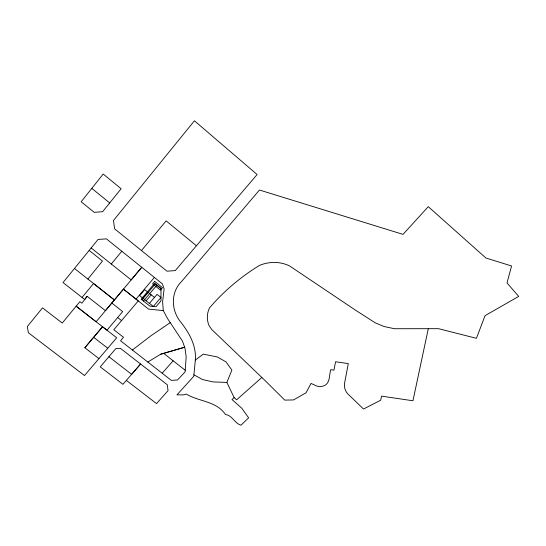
<?xml version="1.0" encoding="UTF-8"?>
<svg xmlns="http://www.w3.org/2000/svg" width="546" height="546" viewBox="0 0 546 546"><rect width="100%" height="100%" fill="white"/><g stroke="black" fill="none" stroke-linecap="round" stroke-linejoin="round"><path stroke-width="0.82" d="M193.912 374.788L193.816 376.221L176.972 394.847L183.115 394.908L186.35 394.096C199.522 401.958 216.134 400.839 225.464 414.496C232.419 415.37 234.548 423.368 240.977 425.218L248.642 417.847L241.769 408.217L232.023 399.556L234.145 397.577L226.863 382.425L231.886 370.099L226.003 361.868L217.308 356.968L203.283 354.136L195.338 360.039L193.912 374.788L202.389 379.504L213.015 381.907L226.863 382.425M98.922 358.606L84.835 347.747L102.546 326.747L116.68 337.769L84.5 375.539L28.378 332.739L27.3 326.583L42.513 307.862L62.244 323.061L76.153 306.176L96.137 321.765L123.457 289.134L138.254 300.907L113.821 329.736L123.498 337.298L120.55 340.772L171.369 380.385L177.518 379.982L185.101 371.894L186.179 356.838L184.958 348.123L182.432 341.038L167.479 318.468L163.281 310.585L162.612 301.795L164.114 288.95L162.421 283.9L106.415 238.868L98.068 239.441L63.029 282.562L84.678 299.529L87.128 296.314L105.426 310.674L141.755 267.287L131.177 279.907L91.175 247.952M195.338 360.039C196.54 345.011 188.527 331.634 179.409 320.372C171.021 308.606 170.994 291.782 181.654 281.422L259.459 190.022L403.03 234.377L428.282 206.668L485.885 257.999L511.561 265.977L507.022 282.937L518.7 296.417L485.08 315.636L476.426 338.302L438.486 328.678L394.485 328.726L384.207 326.556L375.245 322.836L355.637 310.264L289.537 265.895C280.002 261.336 269.007 261.363 259.323 265.479C240.745 276.959 223.601 291.298 209.507 307.944A23.58 22.325 11.4 0 0 209.022 325.593L211.643 329.402L265.226 380.705L284.753 400.116L293.53 399.931L306.074 392.786L311.015 383.428L317.014 386.131L319.171 386.527A9.412 8.729 -3.5 0 0 323.539 385.913C330.494 383.688 328.972 375.116 330.74 369.669L333.927 370.174L335.585 361.766L348.3 363.595L344.458 383.818C344.028 387.503 345.352 391.277 347.891 393.973L363.513 409.022L380.692 400.204L381.579 396.15L412.953 400.771L428.296 328.685M87.128 296.314L81.886 303.207L79.907 301.651L76.153 306.176L106.975 330.207L122.652 311.609L111.821 303.023M91.81 188.384L103.201 174.031L121.123 188.732L102.628 211.705L94.205 212.333L81.163 201.781L91.81 188.384L109.712 202.941M87.892 279.061L102.484 261.036L89.155 250.423M82.05 297.447L93.537 283.524L114.373 299.972L74.488 268.468M111.282 264.018L121.806 251.242M141.455 250.553L166.994 271.185L175.273 270.591L257.125 174.529L194.424 120.782L113.472 220.488L114.612 228.822L141.455 250.553L166.148 220.891L196.424 245.775M84.835 347.747L102.546 326.747M123.457 289.134L136.029 299.119L154.368 277.429M142.881 298.232L147.966 292.233M141.926 299.809L155.303 284.036L160.988 288.595M143.441 301.017L156.825 285.258M146.137 300.819L151.222 294.833M108.886 356.736L131.641 374.317L140.588 364.025L122.946 384.323L100.232 366.857L115.834 348.594L120.366 348.314L167.308 384.78L168.025 390.683L156.531 403.61L126.344 380.391M162.182 373.225L173.143 360.797L185.217 370.249M261.848 377.463L236.623 399.815L234.145 397.577M132.385 350.006L150.894 335.81L170.325 322.57M147.829 362.053L160.579 354.252L184.637 347.242L160.579 354.252M163.281 310.585L148.587 309.111L136.029 299.119M93.632 337.285L107.76 348.232M163.677 353.337L173.143 360.797M117.636 317.519L121.553 320.604M149.433 303.344L153.317 306.442L160.968 297.488L157.071 294.376L149.379 303.399L139.619 295.639L144.704 289.633L154.47 297.427M160.995 288.472L160.961 300.921L156.006 306.709L149.822 306.088L141.155 299.194L154.593 283.34L160.995 288.472M154.654 281.388L152.607 283.811L160.428 290.076L162.483 287.667L154.654 281.388"/></g></svg>
